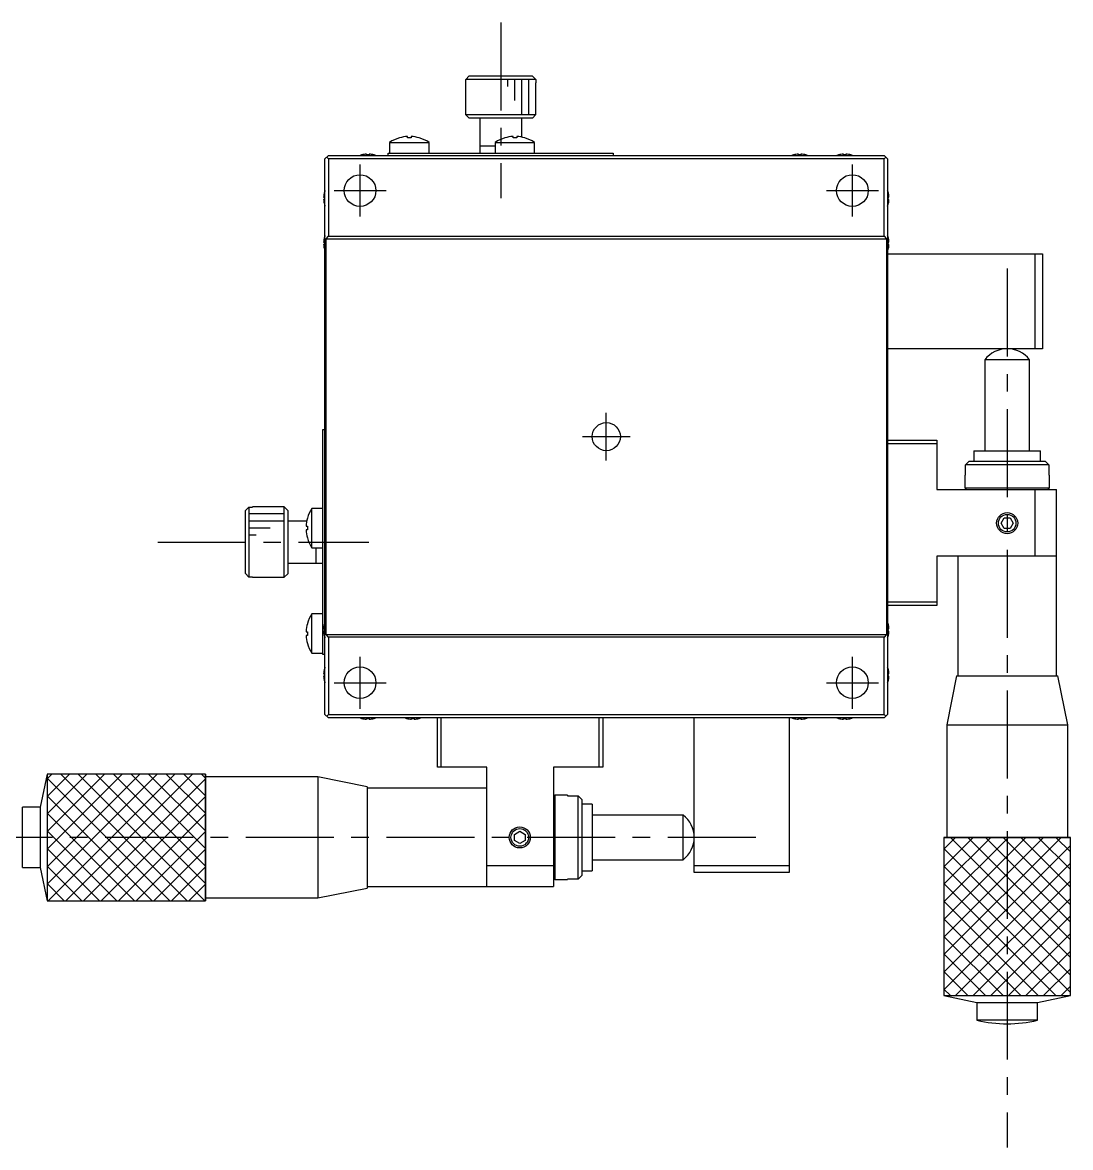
# Model space of a CAD drawing. Extents: x -173 to 396, y -6 to 321.
# Drawn here: x 247.4 to 396.4, y 91.3 to 251.3 of the extents above; entities that cross this region are included whole.
import ezdxf

# ---------------------------------------------------------------- set-up
doc = ezdxf.new("R2010")
doc.units = 0
doc.header["$LTSCALE"] = 10
doc.linetypes.add('CENTER', pattern=[2, 1.25, -0.25, 0.25, -0.25])
doc.layers.get('0').update_dxf_attribs({"linetype": 'CONTINUOUS'})
doc.layers.add('CENTER', color=1, linetype='CENTER')

msp = doc.modelspace()

# ---------------------------------------------------------------- linework, layer by layer
at = {"color": 7, "linetype": 'CONTINUOUS'}
for p, q in [((310.367316, 243.160203), (310.869103, 243.660203)), ((310.869103, 243.660203), (319.833477, 243.660203)), ((319.833477, 243.660203), (320.335265, 243.160203)), ((310.35129, 242.660203), (310.367316, 242.660203)), ((310.35129, 242.660203), (310.35129, 238.160203)), ((310.367316, 242.660203), (310.367316, 243.160203)), ((320.335265, 243.160203), (310.367316, 243.160203)), ((320.335265, 243.160203), (320.335265, 242.660203)), ((320.335265, 242.660203), (320.35129, 242.660203)), ((320.35129, 238.160203), (320.35129, 242.660203)), ((310.35129, 238.160203), (320.35129, 238.160203)), ((310.35129, 238.160203), (310.85129, 237.660203)), ((319.85129, 237.660203), (310.85129, 237.660203)), ((312.35129, 237.660203), (312.35129, 232.660203)), ((318.35129, 234.952278), (318.35129, 237.660203)), ((319.85129, 237.660203), (320.35129, 238.160203)), ((299.55129, 234.202666), (299.55129, 232.660203)), ((299.55129, 234.202666), (305.15129, 234.202666)), ((300.952151, 234.853407), (300.949143, 234.859576)), ((302.09129, 234.853407), (302.09129, 235.046664)), ((302.61129, 234.853407), (302.09129, 234.853407)), ((302.61129, 235.046664), (302.61129, 234.853407)), ((303.753438, 234.859576), (303.75043, 234.853407)), ((305.15129, 232.660203), (305.15129, 234.202666)), ((314.55129, 233.660203), (312.35129, 233.660203)), ((314.55129, 234.202666), (314.55129, 232.660203)), ((314.55129, 234.202666), (320.15129, 234.202666)), ((315.952151, 234.853407), (315.949143, 234.859576)), ((317.09129, 234.853407), (317.09129, 235.046664)), ((317.61129, 234.853407), (317.09129, 234.853407)), ((317.61129, 235.046664), (317.61129, 234.853407)), ((318.753438, 234.859576), (318.75043, 234.853407)), ((320.15129, 232.660203), (320.15129, 234.202666)), ((290.85129, 232.360203), (290.35129, 231.860203)), ((290.85129, 231.860203), (290.60129, 232.110203)), ((290.85129, 232.360203), (369.85129, 232.360203)), ((295.564929, 232.429724), (295.562675, 232.434347)), ((296.27129, 232.429724), (296.27129, 232.550062)), ((296.63129, 232.429724), (296.27129, 232.429724)), ((296.63129, 232.550062), (296.63129, 232.429724)), ((297.339906, 232.434347), (297.337652, 232.429724)), ((299.35129, 232.360203), (299.35129, 232.660203)), ((299.35129, 232.660203), (331.35129, 232.660203)), ((331.35129, 232.660203), (331.35129, 232.360203)), ((356.964929, 232.429724), (356.962675, 232.434347)), ((357.67129, 232.429724), (357.67129, 232.550062)), ((358.03129, 232.429724), (357.67129, 232.429724)), ((358.03129, 232.550062), (358.03129, 232.429724)), ((358.739906, 232.434347), (358.737652, 232.429724)), ((363.364929, 232.429724), (363.362675, 232.434347)), ((364.07129, 232.429724), (364.07129, 232.550062)), ((364.43129, 232.429724), (364.07129, 232.429724)), ((364.43129, 232.550062), (364.43129, 232.429724)), ((365.139906, 232.434347), (365.137652, 232.429724)), ((370.35129, 231.860203), (369.85129, 232.360203)), ((370.10129, 232.110203), (369.85129, 231.860203)), ((290.35129, 152.860203), (290.35129, 231.860203)), ((369.85129, 231.860203), (290.85129, 231.860203)), ((290.85129, 231.860203), (290.85129, 220.860203)), ((369.85129, 220.860203), (369.85129, 231.860203)), ((370.35129, 231.860203), (370.35129, 152.860203)), ((290.161432, 226.440203), (290.281769, 226.440203)), ((290.281769, 226.080203), (290.161432, 226.080203)), ((290.277146, 227.148819), (290.281769, 227.146564)), ((290.281769, 226.440203), (290.281769, 226.080203)), ((370.420812, 227.146564), (370.425435, 227.148819)), ((370.420812, 226.440203), (370.541149, 226.440203)), ((370.420812, 226.080203), (370.420812, 226.440203)), ((370.541149, 226.080203), (370.420812, 226.080203)), ((290.281769, 225.373841), (290.277146, 225.371587)), ((370.425435, 225.371587), (370.420812, 225.373841)), ((290.50129, 220.510203), (290.85129, 220.860203)), ((290.85129, 220.860203), (369.85129, 220.860203)), ((369.85129, 220.860203), (370.20129, 220.510203)), ((290.161432, 220.040203), (290.281769, 220.040203)), ((290.281769, 219.680203), (290.161432, 219.680203)), ((290.277146, 220.748819), (290.281769, 220.746564)), ((290.281769, 220.040203), (290.281769, 219.680203)), ((290.50129, 220.510203), (370.20129, 220.510203)), ((290.50129, 164.210203), (290.50129, 220.510203)), ((370.20129, 220.510203), (370.20129, 164.210203)), ((370.420812, 220.746564), (370.425435, 220.748819)), ((370.420812, 220.040203), (370.541149, 220.040203)), ((370.420812, 219.680203), (370.420812, 220.040203)), ((370.541149, 219.680203), (370.420812, 219.680203)), ((290.281769, 218.973841), (290.277146, 218.971587)), ((370.35129, 218.360203), (392.35129, 218.360203)), ((370.425435, 218.971587), (370.420812, 218.973841)), ((391.35129, 204.860203), (391.35129, 218.360203)), ((392.35129, 218.360203), (392.35129, 204.860203)), ((392.35129, 204.860203), (370.35129, 204.860203)), ((390.52629, 203.293023), (384.17629, 203.293023)), ((384.17629, 203.293023), (384.17629, 190.360203)), ((390.52629, 190.360203), (390.52629, 203.293023)), ((290.05129, 193.360203), (290.35129, 193.360203)), ((290.05129, 161.360203), (290.05129, 193.360203)), ((370.35129, 191.860203), (377.35129, 191.860203)), ((377.35129, 191.360203), (370.35129, 191.360203)), ((377.35129, 191.860203), (377.35129, 184.860203)), ((381.435211, 188.360203), (381.942964, 188.860203)), ((381.942964, 188.860203), (392.759617, 188.860203)), ((382.60129, 190.360203), (382.60129, 188.860203)), ((382.60129, 190.360203), (392.10129, 190.360203)), ((392.10129, 188.860203), (392.10129, 190.360203)), ((392.759617, 188.860203), (393.26737, 188.360203)), ((381.435211, 186.860203), (381.435211, 188.360203)), ((393.26737, 188.360203), (381.435211, 188.360203)), ((393.26737, 188.360203), (393.26737, 186.860203)), ((381.35129, 186.860203), (381.435211, 186.860203)), ((381.35129, 186.860203), (381.35129, 185.060203)), ((393.26737, 186.860203), (393.35129, 186.860203)), ((393.35129, 185.060203), (393.35129, 186.860203)), ((377.35129, 184.860203), (394.35129, 184.860203)), ((381.35129, 185.060203), (393.35129, 185.060203)), ((381.35129, 185.060203), (381.55129, 184.860203)), ((391.35129, 175.360203), (391.35129, 184.860203)), ((393.15129, 184.860203), (393.35129, 185.060203)), ((394.35129, 158.360203), (394.35129, 184.860203)), ((279.05129, 181.84239), (279.55129, 182.344177)), ((279.05129, 172.878016), (279.05129, 181.84239)), ((279.55129, 182.344177), (279.55129, 172.376228)), ((279.55129, 182.344177), (280.05129, 182.344177)), ((280.05129, 182.344177), (280.05129, 182.360203)), ((284.55129, 182.360203), (280.05129, 182.360203)), ((284.55129, 172.360203), (284.55129, 182.360203)), ((285.05129, 181.860203), (284.55129, 182.360203)), ((285.05129, 181.860203), (285.05129, 172.860203)), ((290.05129, 182.160203), (288.508827, 182.160203)), ((288.508827, 176.560203), (288.508827, 182.160203)), ((386.485265, 180.060203), (386.918278, 180.810203)), ((386.918278, 180.810203), (387.784303, 180.810203)), ((387.784303, 180.810203), (388.217316, 180.060203)), ((287.759215, 180.360203), (285.05129, 180.360203)), ((287.664829, 179.620203), (287.858086, 179.620203)), ((287.851917, 180.76235), (287.858086, 180.759342)), ((287.858086, 179.620203), (287.858086, 179.100203)), ((386.918278, 179.310203), (386.485265, 180.060203)), ((387.784303, 179.310203), (386.918278, 179.310203)), ((388.217316, 180.060203), (387.784303, 179.310203)), ((287.858086, 179.100203), (287.664829, 179.100203)), ((287.858086, 177.961064), (287.851917, 177.958055)), ((288.508827, 176.560203), (290.05129, 176.560203)), ((289.05129, 176.560203), (289.05129, 174.360203)), ((394.35129, 175.360203), (377.35129, 175.360203)), ((377.35129, 175.360203), (377.35129, 168.360203)), ((380.35129, 175.360203), (380.35129, 158.360203)), ((279.55129, 172.376228), (279.05129, 172.878016)), ((284.55129, 172.360203), (285.05129, 172.860203)), ((285.05129, 174.360203), (290.05129, 174.360203)), ((280.05129, 172.376228), (279.55129, 172.376228)), ((280.05129, 172.360203), (280.05129, 172.376228)), ((280.05129, 172.360203), (284.55129, 172.360203)), ((370.35129, 168.860203), (377.35129, 168.860203)), ((377.35129, 168.360203), (370.35129, 168.360203)), ((290.05129, 167.160203), (288.508827, 167.160203)), ((288.508827, 161.560203), (288.508827, 167.160203)), ((287.851917, 165.76235), (287.858086, 165.759342)), ((290.161432, 165.040203), (290.281769, 165.040203)), ((290.277146, 165.748819), (290.281769, 165.746564)), ((290.281769, 165.040203), (290.281769, 164.680203)), ((370.420812, 165.746564), (370.425435, 165.748819)), ((370.420812, 165.040203), (370.541149, 165.040203)), ((370.420812, 164.680203), (370.420812, 165.040203)), ((287.664829, 164.620203), (287.858086, 164.620203)), ((287.858086, 164.100203), (287.664829, 164.100203)), ((287.858086, 164.620203), (287.858086, 164.100203)), ((290.281769, 164.680203), (290.161432, 164.680203)), ((290.281769, 163.973841), (290.277146, 163.971587)), ((290.85129, 163.860203), (290.50129, 164.210203)), ((290.50129, 164.210203), (370.20129, 164.210203)), ((369.85129, 163.860203), (290.85129, 163.860203)), ((290.85129, 163.860203), (290.85129, 152.860203)), ((370.20129, 164.210203), (369.85129, 163.860203)), ((369.85129, 152.860203), (369.85129, 163.860203)), ((370.541149, 164.680203), (370.420812, 164.680203)), ((370.425435, 163.971587), (370.420812, 163.973841)), ((287.858086, 162.961064), (287.851917, 162.958055)), ((288.508827, 161.560203), (290.05129, 161.560203)), ((290.35129, 161.360203), (290.05129, 161.360203)), ((290.161432, 158.640203), (290.281769, 158.640203)), ((290.277146, 159.348819), (290.281769, 159.346564)), ((290.281769, 158.640203), (290.281769, 158.280203)), ((370.420812, 159.346564), (370.425435, 159.348819)), ((370.420812, 158.640203), (370.541149, 158.640203)), ((370.420812, 158.280203), (370.420812, 158.640203)), ((290.281769, 158.280203), (290.161432, 158.280203)), ((290.281769, 157.573841), (290.277146, 157.571587)), ((370.541149, 158.280203), (370.420812, 158.280203)), ((370.425435, 157.571587), (370.420812, 157.573841)), ((380.15129, 158.360203), (378.75129, 151.360203)), ((380.15129, 158.360203), (394.55129, 158.360203)), ((395.95129, 151.360203), (394.55129, 158.360203)), ((290.35129, 152.860203), (290.85129, 152.360203)), ((290.60129, 152.610203), (290.85129, 152.860203)), ((290.85129, 152.860203), (369.85129, 152.860203)), ((369.85129, 152.360203), (290.85129, 152.360203)), ((295.562675, 152.286059), (295.564929, 152.290681)), ((296.27129, 152.290681), (296.63129, 152.290681)), ((296.27129, 152.170344), (296.27129, 152.290681)), ((296.63129, 152.290681), (296.63129, 152.170344)), ((297.337652, 152.290681), (297.339906, 152.286059)), ((301.962675, 152.286059), (301.964929, 152.290681)), ((302.67129, 152.290681), (303.03129, 152.290681)), ((302.67129, 152.170344), (302.67129, 152.290681)), ((303.03129, 152.290681), (303.03129, 152.170344)), ((303.737652, 152.290681), (303.739906, 152.286059)), ((306.35129, 145.360203), (306.35129, 152.360203)), ((306.85129, 152.360203), (306.85129, 145.360203)), ((329.35129, 145.360203), (329.35129, 152.360203)), ((329.85129, 152.360203), (329.85129, 145.360203)), ((342.85129, 130.360203), (342.85129, 152.360203)), ((356.35129, 152.360203), (356.35129, 130.360203)), ((356.962675, 152.286059), (356.964929, 152.290681)), ((357.67129, 152.290681), (358.03129, 152.290681)), ((357.67129, 152.170344), (357.67129, 152.290681)), ((358.03129, 152.290681), (358.03129, 152.170344)), ((358.737652, 152.290681), (358.739906, 152.286059)), ((363.362675, 152.286059), (363.364929, 152.290681)), ((364.07129, 152.290681), (364.43129, 152.290681)), ((364.07129, 152.170344), (364.07129, 152.290681)), ((364.43129, 152.290681), (364.43129, 152.170344)), ((365.137652, 152.290681), (365.139906, 152.286059)), ((369.85129, 152.860203), (370.10129, 152.610203)), ((369.85129, 152.360203), (370.35129, 152.860203)), ((378.75129, 151.360203), (395.95129, 151.360203)), ((378.75129, 151.360203), (378.75129, 135.360203)), ((395.95129, 135.360203), (395.95129, 151.360203)), ((250.85129, 144.360203), (249.85129, 139.660203)), ((250.85129, 144.360203), (250.85129, 126.360203)), ((273.35129, 144.360203), (250.85129, 144.360203)), ((273.35129, 144.360203), (250.85129, 144.360203)), ((250.85129, 144.360203), (250.85129, 126.360203)), ((273.35129, 144.360203), (273.35129, 126.360203)), ((273.35129, 126.360203), (273.35129, 144.360203)), ((313.35129, 145.360203), (306.35129, 145.360203)), ((313.35129, 128.360203), (313.35129, 145.360203)), ((329.85129, 145.360203), (322.85129, 145.360203)), ((322.85129, 145.360203), (322.85129, 128.360203)), ((289.35129, 143.960203), (273.35129, 143.960203)), ((289.35129, 143.960203), (289.35129, 126.760203)), ((296.35129, 142.560203), (289.35129, 143.960203)), ((296.35129, 142.560203), (296.35129, 128.160203)), ((313.35129, 142.360203), (296.35129, 142.360203)), ((323.05129, 141.360203), (322.85129, 141.160203)), ((323.05129, 141.360203), (323.05129, 129.360203)), ((324.85129, 141.360203), (323.05129, 141.360203)), ((324.85129, 141.360203), (324.85129, 141.276282)), ((324.85129, 141.276282), (326.35129, 141.276282)), ((326.35129, 129.444123), (326.35129, 141.276282)), ((326.35129, 141.276282), (326.85129, 140.76853)), ((247.35129, 131.060203), (247.35129, 139.660203)), ((249.85129, 139.660203), (247.35129, 139.660203)), ((249.85129, 139.660203), (249.85129, 131.060203)), ((326.85129, 140.76853), (326.85129, 129.951876)), ((328.35129, 140.110203), (326.85129, 140.110203)), ((328.35129, 140.110203), (328.35129, 130.610203)), ((341.284111, 138.535203), (328.35129, 138.535203)), ((341.284111, 132.185203), (341.284111, 138.535203)), ((317.30129, 135.793215), (318.05129, 136.226228)), ((318.05129, 136.226228), (318.80129, 135.793215)), ((317.30129, 134.92719), (317.30129, 135.793215)), ((318.05129, 134.494177), (317.30129, 134.92719)), ((318.80129, 134.92719), (318.05129, 134.494177)), ((318.80129, 135.793215), (318.80129, 134.92719)), ((378.35129, 135.360203), (378.35129, 112.860203)), ((378.35129, 135.360203), (396.35129, 135.360203)), ((378.35129, 135.360203), (378.35129, 112.860203)), ((396.35129, 135.360203), (378.35129, 135.360203)), ((396.35129, 112.860203), (396.35129, 135.360203)), ((396.35129, 112.860203), (396.35129, 135.360203)), ((313.35129, 131.360203), (322.85129, 131.360203)), ((328.35129, 132.185203), (341.284111, 132.185203)), ((342.85129, 131.360203), (356.35129, 131.360203)), ((247.35129, 131.060203), (249.85129, 131.060203)), ((249.85129, 131.060203), (250.85129, 126.360203)), ((326.85129, 129.951876), (326.35129, 129.444123)), ((326.85129, 130.610203), (328.35129, 130.610203)), ((356.35129, 130.360203), (342.85129, 130.360203)), ((289.35129, 126.760203), (296.35129, 128.160203)), ((296.35129, 128.360203), (322.85129, 128.360203)), ((322.85129, 129.560203), (323.05129, 129.360203)), ((323.05129, 129.360203), (324.85129, 129.360203)), ((324.85129, 129.444123), (324.85129, 129.360203)), ((326.35129, 129.444123), (324.85129, 129.444123)), ((273.35129, 126.760203), (289.35129, 126.760203)), ((250.85129, 126.360203), (273.35129, 126.360203)), ((250.85129, 126.360203), (273.35129, 126.360203)), ((378.35129, 112.860203), (396.35129, 112.860203)), ((378.35129, 112.860203), (383.05129, 111.860203)), ((378.35129, 112.860203), (396.35129, 112.860203)), ((391.65129, 111.860203), (396.35129, 112.860203)), ((383.05129, 111.860203), (391.65129, 111.860203)), ((383.05129, 111.860203), (383.05129, 109.360203)), ((391.65129, 109.360203), (391.65129, 111.860203)), ((391.65129, 109.360203), (383.05129, 109.360203))]:
    msp.add_line(p, q, dxfattribs=at)
at = {"color": 3, "linetype": 'CONTINUOUS'}
for p, q in [((316.35129, 242.160203), (316.35129, 243.160203)), ((317.35129, 240.160203), (317.35129, 243.160203)), ((318.35129, 238.160203), (318.35129, 243.160203)), ((319.35129, 238.160203), (319.35129, 243.160203)), ((284.55129, 181.360203), (279.55129, 181.360203)), ((284.55129, 180.360203), (279.55129, 180.360203)), ((282.55129, 179.360203), (279.55129, 179.360203)), ((280.55129, 178.360203), (279.55129, 178.360203)), ((250.85129, 143.692378), (251.519115, 144.360203)), ((250.85129, 141.192378), (254.019115, 144.360203)), ((250.85129, 138.692378), (256.519115, 144.360203)), ((250.85129, 136.192378), (259.019115, 144.360203)), ((250.85129, 133.692378), (261.519115, 144.360203)), ((250.85129, 131.192378), (264.019115, 144.360203)), ((250.85129, 128.692378), (266.519115, 144.360203)), ((251.019115, 126.360203), (269.019115, 144.360203)), ((252.778304, 144.360203), (270.778304, 126.360203)), ((253.519115, 126.360203), (271.519115, 144.360203)), ((255.278304, 144.360203), (273.278304, 126.360203)), ((257.778304, 144.360203), (273.35129, 128.787216)), ((260.278304, 144.360203), (273.35129, 131.287216)), ((262.778304, 144.360203), (273.35129, 133.787216)), ((265.278304, 144.360203), (273.35129, 136.287216)), ((267.778304, 144.360203), (273.35129, 138.787216)), ((270.278304, 144.360203), (273.35129, 141.287216)), ((272.778304, 144.360203), (273.35129, 143.787216)), ((250.85129, 143.787216), (268.278304, 126.360203)), ((256.019115, 126.360203), (273.35129, 143.692378)), ((250.85129, 141.287216), (265.778304, 126.360203)), ((258.519115, 126.360203), (273.35129, 141.192378)), ((250.85129, 138.787216), (263.278304, 126.360203)), ((261.019115, 126.360203), (273.35129, 138.692378)), ((250.85129, 136.287216), (260.778304, 126.360203)), ((263.519115, 126.360203), (273.35129, 136.192378)), ((378.35129, 133.692378), (380.019115, 135.360203)), ((378.35129, 131.192378), (382.519115, 135.360203)), ((378.35129, 128.692378), (385.019115, 135.360203)), ((378.35129, 126.192378), (387.519115, 135.360203)), ((378.35129, 123.692378), (390.019115, 135.360203)), ((378.35129, 121.192378), (392.519115, 135.360203)), ((378.35129, 118.692378), (395.019115, 135.360203)), ((379.278304, 135.360203), (396.35129, 118.287216)), ((381.778304, 135.360203), (396.35129, 120.787216)), ((384.278304, 135.360203), (396.35129, 123.287216)), ((386.778304, 135.360203), (396.35129, 125.787216)), ((389.278304, 135.360203), (396.35129, 128.287216)), ((391.778304, 135.360203), (396.35129, 130.787216)), ((394.278304, 135.360203), (396.35129, 133.287216)), ((250.85129, 133.787216), (258.278304, 126.360203)), ((266.019115, 126.360203), (273.35129, 133.692378)), ((378.35129, 116.192378), (396.35129, 134.192378)), ((378.35129, 133.787216), (396.35129, 115.787216)), ((250.85129, 131.287216), (255.778304, 126.360203)), ((378.35129, 113.692378), (396.35129, 131.692378)), ((378.35129, 131.287216), (396.35129, 113.287216)), ((268.519115, 126.360203), (273.35129, 131.192378)), ((250.85129, 128.787216), (253.278304, 126.360203)), ((271.019115, 126.360203), (273.35129, 128.692378)), ((378.35129, 128.787216), (394.278304, 112.860203)), ((380.019115, 112.860203), (396.35129, 129.192378)), ((382.519115, 112.860203), (396.35129, 126.692378)), ((378.35129, 126.287216), (391.778304, 112.860203)), ((378.35129, 123.787216), (389.278304, 112.860203)), ((385.019115, 112.860203), (396.35129, 124.192378)), ((387.519115, 112.860203), (396.35129, 121.692378)), ((378.35129, 121.287216), (386.778304, 112.860203)), ((378.35129, 118.787216), (384.278304, 112.860203)), ((390.019115, 112.860203), (396.35129, 119.192378)), ((378.35129, 116.287216), (381.778304, 112.860203)), ((392.519115, 112.860203), (396.35129, 116.692378)), ((378.35129, 113.787216), (379.278304, 112.860203)), ((395.019115, 112.860203), (396.35129, 114.192378))]:
    msp.add_line(p, q, dxfattribs=at)
at = {"color": 7, "linetype": 'CONTINUOUS'}
for centre, radius in [((295.35129, 227.360203), 2.25), ((365.35129, 227.360203), 2.25), ((330.35129, 192.360203), 2), ((387.35129, 180.060203), 1.25), ((295.35129, 157.360203), 2.25), ((365.35129, 157.360203), 2.25), ((318.05129, 135.360203), 1.25)]:
    msp.add_circle(centre, radius, dxfattribs=at)
at = {"color": 3, "linetype": 'CONTINUOUS'}
for centre in [(387.35129, 180.060203), (318.05129, 135.360203)]:
    msp.add_circle(centre, 1.5, dxfattribs=at)
at = {"color": 7, "linetype": 'CONTINUOUS'}
for centre, radius, start, end in [((302.35129, 230.060203), 5, 106.285843, 124.055798), ((302.35129, 230.060203), 4.993235, 92.984767, 106.272555), ((302.35129, 230.060203), 4.993235, 73.727445, 87.015233), ((302.35129, 230.060203), 5, 55.944202, 73.714157), ((317.35129, 230.060203), 5, 106.285843, 124.055798), ((317.35129, 230.060203), 4.993235, 92.984767, 106.272555), ((317.35129, 230.060203), 4.993235, 73.727445, 87.015233), ((317.35129, 230.060203), 5, 55.944202, 73.714157), ((296.45129, 229.360203), 3.2, 106.122533, 110.364135), ((296.45129, 229.360203), 3.194933, 93.229709, 106.106712), ((296.45129, 229.360203), 3.194933, 73.893288, 86.770291), ((296.45129, 229.360203), 3.2, 69.635865, 73.877467), ((357.85129, 229.360203), 3.2, 106.122533, 110.364135), ((357.85129, 229.360203), 3.194933, 93.229709, 106.106712), ((357.85129, 229.360203), 3.194933, 73.893288, 86.770291), ((357.85129, 229.360203), 3.2, 69.635865, 73.877467), ((364.25129, 229.360203), 3.2, 106.122533, 110.364135), ((364.25129, 229.360203), 3.194933, 93.229709, 106.106712), ((364.25129, 229.360203), 3.194933, 73.893288, 86.770291), ((364.25129, 229.360203), 3.2, 69.635865, 73.877467), ((293.35129, 226.260203), 3.2, 159.635865, 163.877467), ((367.35129, 226.260203), 3.2, 16.122533, 20.364135), ((293.35129, 226.260203), 3.194933, 163.893288, 176.770291), ((293.35129, 226.260203), 3.194933, 183.229709, 196.106712), ((367.35129, 226.260203), 3.194933, 3.229709, 16.106712), ((367.35129, 226.260203), 3.194933, 343.893288, 356.770291), ((293.35129, 226.260203), 3.2, 196.122533, 200.364135), ((367.35129, 226.260203), 3.2, 339.635865, 343.877467), ((293.35129, 219.860203), 3.2, 159.635865, 163.877467), ((367.35129, 219.860203), 3.2, 16.122533, 20.364135), ((293.35129, 219.860203), 3.194933, 163.893288, 176.770291), ((293.35129, 219.860203), 3.194933, 183.229709, 196.106712), ((367.35129, 219.860203), 3.194933, 3.229709, 16.106712), ((367.35129, 219.860203), 3.194933, 343.893288, 356.770291), ((293.35129, 219.860203), 3.2, 196.122533, 200.364135), ((367.35129, 219.860203), 3.2, 339.635865, 343.877467), ((387.35129, 200.860046), 4, 37.462651, 142.537349), ((292.65129, 179.360203), 5, 145.944202, 163.714157), ((292.65129, 179.360203), 4.993235, 163.727445, 177.015233), ((292.65129, 179.360203), 4.993235, 182.984767, 196.272555), ((292.65129, 179.360203), 5, 196.285843, 214.055798), ((292.65129, 164.360203), 5, 145.944202, 163.714157), ((292.65129, 164.360203), 4.993235, 163.727445, 177.015233), ((293.35129, 164.860203), 3.194933, 163.893288, 176.770291), ((293.35129, 164.860203), 3.2, 159.635865, 163.877467), ((367.35129, 164.860203), 3.2, 16.122533, 20.364135), ((367.35129, 164.860203), 3.194933, 3.229709, 16.106712), ((292.65129, 164.360203), 4.993235, 182.984767, 196.272555), ((293.35129, 164.860203), 3.194933, 183.229709, 196.106712), ((293.35129, 164.860203), 3.2, 196.122533, 200.364135), ((367.35129, 164.860203), 3.2, 339.635865, 343.877467), ((367.35129, 164.860203), 3.194933, 343.893288, 356.770291), ((292.65129, 164.360203), 5, 196.285843, 214.055798), ((293.35129, 158.460203), 3.194933, 163.893288, 176.770291), ((293.35129, 158.460203), 3.2, 159.635865, 163.877467), ((367.35129, 158.460203), 3.2, 16.122533, 20.364135), ((367.35129, 158.460203), 3.194933, 3.229709, 16.106712), ((293.35129, 158.460203), 3.194933, 183.229709, 196.106712), ((293.35129, 158.460203), 3.2, 196.122533, 200.364135), ((367.35129, 158.460203), 3.2, 339.635865, 343.877467), ((367.35129, 158.460203), 3.194933, 343.893288, 356.770291), ((296.45129, 155.360203), 3.2, 249.635865, 253.877467), ((296.45129, 155.360203), 3.194933, 253.893288, 266.770291), ((296.45129, 155.360203), 3.194933, 273.229709, 286.106712), ((296.45129, 155.360203), 3.2, 286.122533, 290.364135), ((302.85129, 155.360203), 3.2, 249.635865, 253.877467), ((302.85129, 155.360203), 3.194933, 253.893288, 266.770291), ((302.85129, 155.360203), 3.194933, 273.229709, 286.106712), ((302.85129, 155.360203), 3.2, 286.122533, 290.364135), ((357.85129, 155.360203), 3.2, 249.635865, 253.877467), ((357.85129, 155.360203), 3.194933, 253.893288, 266.770291), ((357.85129, 155.360203), 3.194933, 273.229709, 286.106712), ((357.85129, 155.360203), 3.2, 286.122533, 290.364135), ((364.25129, 155.360203), 3.2, 249.635865, 253.877467), ((364.25129, 155.360203), 3.194933, 253.893288, 266.770291), ((364.25129, 155.360203), 3.194933, 273.229709, 286.106712), ((364.25129, 155.360203), 3.2, 286.122533, 290.364135), ((338.851134, 135.360203), 4, 307.462651, 52.537349), ((387.35129, 127.600203), 18.74, 256.734971, 283.265029)]:
    msp.add_arc(centre, radius, start, end, dxfattribs=at)
at = {"layer": 'CENTER', "color": 1, "linetype": 'CENTER'}
for p, q in [((315.35129, 251.260203), (315.35129, 226.260203)), ((295.35129, 223.660203), (295.35129, 231.060203)), ((365.35129, 223.660203), (365.35129, 231.060203)), ((291.65129, 227.360203), (299.05129, 227.360203)), ((361.65129, 227.360203), (369.05129, 227.360203)), ((387.35129, 216.260203), (387.35129, 91.260203)), ((330.35129, 188.960203), (330.35129, 195.760203)), ((326.95129, 192.360203), (333.75129, 192.360203)), ((266.60129, 177.360203), (296.60129, 177.360203)), ((295.35129, 153.660203), (295.35129, 161.060203)), ((365.35129, 153.660203), (365.35129, 161.060203)), ((291.65129, 157.360203), (299.05129, 157.360203)), ((361.65129, 157.360203), (369.05129, 157.360203)), ((351.60129, 135.360203), (241.60129, 135.360203))]:
    msp.add_line(p, q, dxfattribs=at)

doc.saveas('drawing.dxf')
